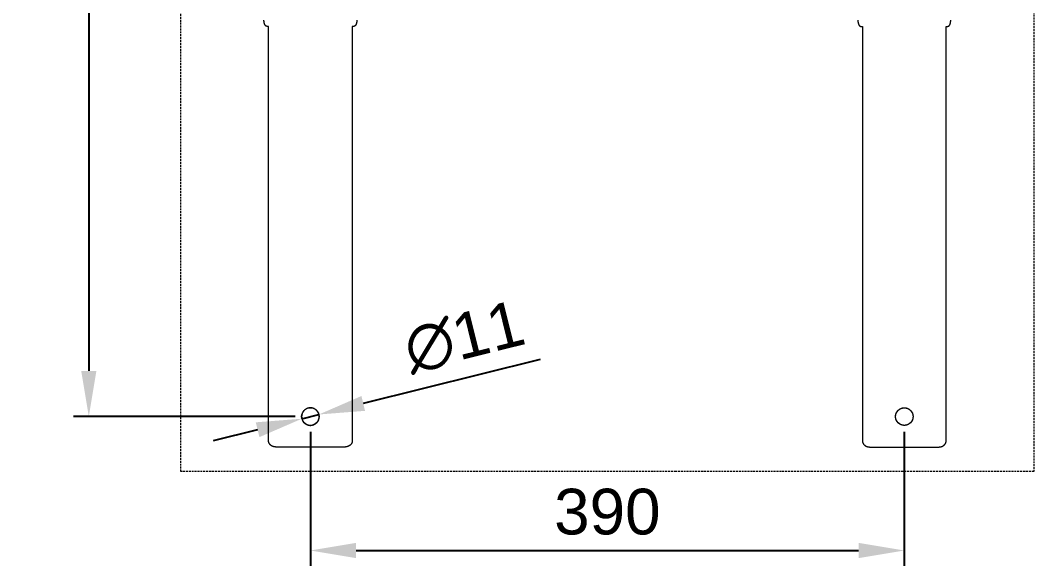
# Model space of a CAD drawing. Header units: millimetres. Extents: x -779 to 3049, y 55 to 2500.
# Drawn here: x 855 to 1520, y 55 to 413 of the extents above; entities that cross this region are included whole.
import ezdxf

# ---------------------------------------------------------------- set-up
doc = ezdxf.new("R2010")
doc.units = ezdxf.units.MM
doc.linetypes.add('HIDDEN', pattern=[1.905, 1.27, -0.635])
for name, color, linetype, lineweight in [('ZANO_R', 7, 'Continuous', 0), ('ZANO_R_przerywana', 7, 'HIDDEN', 0), ('ZANO_W', 1, 'Continuous', 0)]:
    doc.layers.add(name, color=color, linetype=linetype, lineweight=lineweight)
doc.styles.add('Arial', font='arial.ttf')
doc.styles.get("Standard").update_dxf_attribs({"font": 'ARIALUNI.TTF'})
doc.dimstyles.new('pl i ang', dxfattribs={"dimtxt": 50, "dimasz": 50, "dimexe": 1.25, "dimexo": 0.625, "dimgap": 10, "dimtad": 1, "dimtoh": 1, "dimtxsty": 'Standard', "dimcen": 2.5, "dimclrd": 1, "dimclre": 1, "dimclrt": 1, "dimadec": 0, "dimazin": 0, "dimtfac": 1, "dimtmove": 0, "dimatfit": 3, "dimfxl": 1, "dimarcsym": 1})

# ---------------------------------------------------------------- blocks, each defined once
blk = doc.blocks.new('*D392')
at = {"layer": 'ZANO_W', "color": 1, "lineweight": -2}
for p, q in [((1035.36, 772.66), (889.83, 772.66)), ((899.83, 742.66), (899.83, 182.66)), ((1035.36, 152.66), (889.83, 152.66))]:
    blk.add_line(p, q, dxfattribs=at)
at = {"layer": 'ZANO_W', "color": 1}
for points in [[(904.83, 742.66), (894.83, 742.66), (899.83, 772.66)], [(894.83, 182.66), (904.83, 182.66), (899.83, 152.66)]]:
    blk.add_solid(points, dxfattribs=at)
at = {"layer": 'ZANO_W', "color": 1, "insert": (874.52, 462.66), "char_height": 30, "attachment_point": 5, "rotation": 90, "style": 'Arial'}
blk.add_mtext('620', dxfattribs=at)
blk = doc.blocks.new('*D393')
at = {"layer": 'ZANO_W', "color": 1, "lineweight": -2}
for p, q in [((1045.36, 142.66), (1045.36, 54.74)), ((1435.36, 142.66), (1435.36, 54.74)), ((1075.36, 64.74), (1405.36, 64.74))]:
    blk.add_line(p, q, dxfattribs=at)
at = {"layer": 'ZANO_W', "color": 1}
for points in [[(1075.36, 69.74), (1075.36, 59.74), (1045.36, 64.74)], [(1405.36, 59.74), (1405.36, 69.74), (1435.36, 64.74)]]:
    blk.add_solid(points, dxfattribs=at)
at = {"layer": 'ZANO_W', "color": 1, "insert": (1240.36, 90.07), "char_height": 30, "attachment_point": 5, "style": 'Arial'}
blk.add_mtext('390', dxfattribs=at)
blk = doc.blocks.new('*D394')
at = {"layer": 'ZANO_W', "color": 1, "lineweight": -2}
for p, q in [((1196.33, 190.22), (1080.05, 161.29)), ((1039.78, 151.27), (1050.94, 154.04)), ((1010.67, 144.02), (981.56, 136.78))]:
    blk.add_line(p, q, dxfattribs=at)
at = {"layer": 'ZANO_W', "color": 1}
for points in [[(1078.85, 166.14), (1081.26, 156.43), (1050.94, 154.04)], [(1011.88, 139.17), (1009.46, 148.88), (1039.78, 151.27)]]:
    blk.add_solid(points, dxfattribs=at)
at = {"layer": 'ZANO_W', "color": 1, "insert": (1146.43, 204.75), "char_height": 30, "attachment_point": 5, "rotation": 13.9708, "style": 'Arial'}
blk.add_mtext('∅11', dxfattribs=at)

msp = doc.modelspace()

# ---------------------------------------------------------------- linework, layer by layer
at = {"layer": 'ZANO_R'}
for p, q in [((1014.86, 412.67), (1014.86, 412.85)), ((1014.87, 412.49), (1014.86, 412.67)), ((1075.86, 412.67), (1075.85, 412.49)), ((1075.86, 412.85), (1075.86, 412.67)), ((1404.86, 412.85), (1404.86, 412.67)), ((1404.86, 412.67), (1404.87, 412.49)), ((1465.85, 412.49), (1465.86, 412.67)), ((1465.86, 412.67), (1465.86, 412.85)), ((1014.88, 412.31), (1014.87, 412.49)), ((1014.89, 412.12), (1014.88, 412.31)), ((1014.91, 411.94), (1014.89, 412.12)), ((1014.94, 411.75), (1014.91, 411.94)), ((1014.97, 411.56), (1014.94, 411.75)), ((1015, 411.38), (1014.97, 411.56)), ((1015.04, 411.19), (1015, 411.38)), ((1015.08, 411.01), (1015.04, 411.19)), ((1015.13, 410.83), (1015.08, 411.01)), ((1015.19, 410.66), (1015.13, 410.83)), ((1015.24, 410.49), (1015.19, 410.66)), ((1015.28, 410.41), (1015.24, 410.49)), ((1015.31, 410.33), (1015.28, 410.41)), ((1015.34, 410.25), (1015.31, 410.33)), ((1015.37, 410.17), (1015.34, 410.25)), ((1015.41, 410.1), (1015.37, 410.17)), ((1015.45, 410.02), (1015.41, 410.1)), ((1015.48, 409.95), (1015.45, 410.02)), ((1015.52, 409.88), (1015.48, 409.95)), ((1015.56, 409.81), (1015.52, 409.88)), ((1015.6, 409.74), (1015.56, 409.81)), ((1015.64, 409.68), (1015.6, 409.74)), ((1015.68, 409.62), (1015.64, 409.68)), ((1015.72, 409.56), (1015.68, 409.62)), ((1015.77, 409.5), (1015.72, 409.56)), ((1015.81, 409.45), (1015.77, 409.5)), ((1015.85, 409.39), (1015.81, 409.45)), ((1015.9, 409.34), (1015.85, 409.39)), ((1015.94, 409.3), (1015.9, 409.34)), ((1015.99, 409.25), (1015.94, 409.3)), ((1016.03, 409.21), (1015.99, 409.25)), ((1016.08, 409.17), (1016.03, 409.21)), ((1016.12, 409.13), (1016.08, 409.17)), ((1016.15, 409.11), (1016.12, 409.13)), ((1016.17, 409.1), (1016.15, 409.11)), ((1016.19, 409.08), (1016.17, 409.1)), ((1016.22, 409.06), (1016.19, 409.08)), ((1016.24, 409.05), (1016.22, 409.06)), ((1016.26, 409.03), (1016.24, 409.05)), ((1016.29, 409.02), (1016.26, 409.03)), ((1016.31, 409), (1016.29, 409.02)), ((1016.33, 408.99), (1016.31, 409)), ((1016.36, 408.98), (1016.33, 408.99)), ((1016.38, 408.97), (1016.36, 408.98)), ((1016.4, 408.96), (1016.38, 408.97)), ((1016.43, 408.94), (1016.4, 408.96)), ((1016.45, 408.93), (1016.43, 408.94)), ((1016.47, 408.93), (1016.45, 408.93)), ((1016.5, 408.92), (1016.47, 408.93)), ((1016.52, 408.91), (1016.5, 408.92)), ((1016.54, 408.9), (1016.52, 408.91)), ((1016.57, 408.89), (1016.54, 408.9)), ((1016.59, 408.89), (1016.57, 408.89)), ((1016.61, 408.88), (1016.59, 408.89)), ((1016.64, 408.88), (1016.61, 408.88)), ((1016.66, 408.87), (1016.64, 408.88)), ((1016.68, 408.87), (1016.66, 408.87)), ((1016.7, 408.86), (1016.68, 408.87)), ((1016.73, 408.86), (1016.7, 408.86)), ((1016.75, 408.86), (1016.73, 408.86)), ((1016.77, 408.85), (1016.75, 408.86)), ((1016.79, 408.85), (1016.77, 408.85)), ((1016.82, 408.85), (1016.79, 408.85)), ((1016.84, 408.85), (1016.82, 408.85)), ((1016.86, 408.85), (1016.84, 408.85)), ((1017.86, 408.85), (1016.86, 408.85)), ((1017.86, 167.66), (1017.86, 408.85)), ((1073.86, 408.85), (1072.86, 408.85)), ((1072.86, 408.85), (1072.86, 167.66)), ((1073.88, 408.85), (1073.86, 408.85)), ((1073.9, 408.85), (1073.88, 408.85)), ((1073.93, 408.85), (1073.9, 408.85)), ((1073.95, 408.85), (1073.93, 408.85)), ((1073.97, 408.86), (1073.95, 408.85)), ((1073.99, 408.86), (1073.97, 408.86)), ((1074.02, 408.86), (1073.99, 408.86)), ((1074.04, 408.87), (1074.02, 408.86)), ((1074.06, 408.87), (1074.04, 408.87)), ((1074.09, 408.88), (1074.06, 408.87)), ((1074.11, 408.88), (1074.09, 408.88)), ((1074.13, 408.89), (1074.11, 408.88)), ((1074.15, 408.89), (1074.13, 408.89)), ((1074.18, 408.9), (1074.15, 408.89)), ((1074.2, 408.91), (1074.18, 408.9)), ((1074.22, 408.92), (1074.2, 408.91)), ((1074.25, 408.93), (1074.22, 408.92)), ((1074.27, 408.93), (1074.25, 408.93)), ((1074.29, 408.94), (1074.27, 408.93)), ((1074.32, 408.96), (1074.29, 408.94)), ((1074.34, 408.97), (1074.32, 408.96)), ((1074.36, 408.98), (1074.34, 408.97)), ((1074.39, 408.99), (1074.36, 408.98)), ((1074.41, 409), (1074.39, 408.99)), ((1074.43, 409.02), (1074.41, 409)), ((1074.46, 409.03), (1074.43, 409.02)), ((1074.48, 409.05), (1074.46, 409.03)), ((1074.5, 409.06), (1074.48, 409.05)), ((1074.53, 409.08), (1074.5, 409.06)), ((1074.55, 409.1), (1074.53, 409.08)), ((1074.57, 409.11), (1074.55, 409.1)), ((1074.6, 409.13), (1074.57, 409.11)), ((1074.64, 409.17), (1074.6, 409.13)), ((1074.69, 409.21), (1074.64, 409.17)), ((1074.73, 409.25), (1074.69, 409.21)), ((1074.78, 409.3), (1074.73, 409.25)), ((1074.82, 409.34), (1074.78, 409.3)), ((1074.87, 409.39), (1074.82, 409.34)), ((1074.91, 409.45), (1074.87, 409.39)), ((1074.95, 409.5), (1074.91, 409.45)), ((1075, 409.56), (1074.95, 409.5)), ((1075.04, 409.62), (1075, 409.56)), ((1075.08, 409.68), (1075.04, 409.62)), ((1075.12, 409.74), (1075.08, 409.68)), ((1075.16, 409.81), (1075.12, 409.74)), ((1075.2, 409.88), (1075.16, 409.81)), ((1075.24, 409.95), (1075.2, 409.88)), ((1075.27, 410.02), (1075.24, 409.95)), ((1075.31, 410.1), (1075.27, 410.02)), ((1075.35, 410.17), (1075.31, 410.1)), ((1075.38, 410.25), (1075.35, 410.17)), ((1075.41, 410.33), (1075.38, 410.25)), ((1075.45, 410.41), (1075.41, 410.33)), ((1075.48, 410.49), (1075.45, 410.41)), ((1075.53, 410.66), (1075.48, 410.49)), ((1075.59, 410.83), (1075.53, 410.66)), ((1075.64, 411.01), (1075.59, 410.83)), ((1075.68, 411.19), (1075.64, 411.01)), ((1075.72, 411.38), (1075.68, 411.19)), ((1075.75, 411.56), (1075.72, 411.38)), ((1075.78, 411.75), (1075.75, 411.56)), ((1075.81, 411.94), (1075.78, 411.75)), ((1075.83, 412.12), (1075.81, 411.94)), ((1075.84, 412.31), (1075.83, 412.12)), ((1075.85, 412.49), (1075.84, 412.31)), ((1404.87, 412.49), (1404.88, 412.31)), ((1404.88, 412.31), (1404.89, 412.12)), ((1404.89, 412.12), (1404.91, 411.94)), ((1404.91, 411.94), (1404.94, 411.75)), ((1404.94, 411.75), (1404.97, 411.56)), ((1404.97, 411.56), (1405, 411.38)), ((1405, 411.38), (1405.04, 411.19)), ((1405.04, 411.19), (1405.08, 411.01)), ((1405.08, 411.01), (1405.13, 410.83)), ((1405.13, 410.83), (1405.19, 410.66)), ((1405.19, 410.66), (1405.24, 410.49)), ((1405.24, 410.49), (1405.28, 410.41)), ((1405.28, 410.41), (1405.31, 410.33)), ((1405.31, 410.33), (1405.34, 410.25)), ((1405.34, 410.25), (1405.37, 410.17)), ((1405.37, 410.17), (1405.41, 410.1)), ((1405.41, 410.1), (1405.45, 410.02)), ((1405.45, 410.02), (1405.48, 409.95)), ((1405.48, 409.95), (1405.52, 409.88)), ((1405.52, 409.88), (1405.56, 409.81)), ((1405.56, 409.81), (1405.6, 409.74)), ((1405.6, 409.74), (1405.64, 409.68)), ((1405.64, 409.68), (1405.68, 409.62)), ((1405.68, 409.62), (1405.72, 409.56)), ((1405.72, 409.56), (1405.77, 409.5)), ((1405.77, 409.5), (1405.81, 409.45)), ((1405.81, 409.45), (1405.85, 409.39)), ((1405.85, 409.39), (1405.9, 409.34)), ((1405.9, 409.34), (1405.94, 409.3)), ((1405.94, 409.3), (1405.99, 409.25)), ((1405.99, 409.25), (1406.03, 409.21)), ((1406.03, 409.21), (1406.08, 409.17)), ((1406.08, 409.17), (1406.12, 409.13)), ((1406.12, 409.13), (1406.15, 409.11)), ((1406.15, 409.11), (1406.17, 409.1)), ((1406.17, 409.1), (1406.19, 409.08)), ((1406.19, 409.08), (1406.22, 409.06)), ((1406.22, 409.06), (1406.24, 409.05)), ((1406.24, 409.05), (1406.26, 409.03)), ((1406.26, 409.03), (1406.29, 409.02)), ((1406.29, 409.02), (1406.31, 409)), ((1406.31, 409), (1406.33, 408.99)), ((1406.33, 408.99), (1406.36, 408.98)), ((1406.36, 408.98), (1406.38, 408.97)), ((1406.38, 408.97), (1406.4, 408.96)), ((1406.4, 408.96), (1406.43, 408.94)), ((1406.43, 408.94), (1406.45, 408.93)), ((1406.45, 408.93), (1406.47, 408.93)), ((1406.47, 408.93), (1406.5, 408.92)), ((1406.5, 408.92), (1406.52, 408.91)), ((1406.52, 408.91), (1406.54, 408.9)), ((1406.54, 408.9), (1406.57, 408.89)), ((1406.57, 408.89), (1406.59, 408.89)), ((1406.59, 408.89), (1406.61, 408.88)), ((1406.61, 408.88), (1406.64, 408.88)), ((1406.64, 408.88), (1406.66, 408.87)), ((1406.66, 408.87), (1406.68, 408.87)), ((1406.68, 408.87), (1406.7, 408.86)), ((1406.7, 408.86), (1406.73, 408.86)), ((1406.73, 408.86), (1406.75, 408.86)), ((1406.75, 408.86), (1406.77, 408.85)), ((1406.77, 408.85), (1406.79, 408.85)), ((1406.79, 408.85), (1406.82, 408.85)), ((1406.82, 408.85), (1406.84, 408.85)), ((1406.84, 408.85), (1406.86, 408.85)), ((1406.86, 408.85), (1407.86, 408.85)), ((1407.86, 408.85), (1407.86, 167.66)), ((1462.86, 167.66), (1462.86, 408.85)), ((1462.86, 408.85), (1463.86, 408.85)), ((1463.86, 408.85), (1463.88, 408.85)), ((1463.88, 408.85), (1463.9, 408.85)), ((1463.9, 408.85), (1463.93, 408.85)), ((1463.93, 408.85), (1463.95, 408.85)), ((1463.95, 408.85), (1463.97, 408.86)), ((1463.97, 408.86), (1463.99, 408.86)), ((1463.99, 408.86), (1464.02, 408.86)), ((1464.02, 408.86), (1464.04, 408.87)), ((1464.04, 408.87), (1464.06, 408.87)), ((1464.06, 408.87), (1464.09, 408.88)), ((1464.09, 408.88), (1464.11, 408.88)), ((1464.11, 408.88), (1464.13, 408.89)), ((1464.13, 408.89), (1464.15, 408.89)), ((1464.15, 408.89), (1464.18, 408.9)), ((1464.18, 408.9), (1464.2, 408.91)), ((1464.2, 408.91), (1464.22, 408.92)), ((1464.22, 408.92), (1464.25, 408.93)), ((1464.25, 408.93), (1464.27, 408.93)), ((1464.27, 408.93), (1464.29, 408.94)), ((1464.29, 408.94), (1464.32, 408.96)), ((1464.32, 408.96), (1464.34, 408.97)), ((1464.34, 408.97), (1464.36, 408.98)), ((1464.36, 408.98), (1464.39, 408.99)), ((1464.39, 408.99), (1464.41, 409)), ((1464.41, 409), (1464.43, 409.02)), ((1464.43, 409.02), (1464.46, 409.03)), ((1464.46, 409.03), (1464.48, 409.05)), ((1464.48, 409.05), (1464.5, 409.06)), ((1464.5, 409.06), (1464.53, 409.08)), ((1464.53, 409.08), (1464.55, 409.1)), ((1464.55, 409.1), (1464.57, 409.11)), ((1464.57, 409.11), (1464.6, 409.13)), ((1464.6, 409.13), (1464.64, 409.17)), ((1464.64, 409.17), (1464.69, 409.21)), ((1464.69, 409.21), (1464.73, 409.25)), ((1464.73, 409.25), (1464.78, 409.3)), ((1464.78, 409.3), (1464.82, 409.34)), ((1464.82, 409.34), (1464.87, 409.39)), ((1464.87, 409.39), (1464.91, 409.45)), ((1464.91, 409.45), (1464.95, 409.5)), ((1464.95, 409.5), (1465, 409.56)), ((1465, 409.56), (1465.04, 409.62)), ((1465.04, 409.62), (1465.08, 409.68)), ((1465.08, 409.68), (1465.12, 409.74)), ((1465.12, 409.74), (1465.16, 409.81)), ((1465.16, 409.81), (1465.2, 409.88)), ((1465.2, 409.88), (1465.24, 409.95)), ((1465.24, 409.95), (1465.27, 410.02)), ((1465.27, 410.02), (1465.31, 410.1)), ((1465.31, 410.1), (1465.35, 410.17)), ((1465.35, 410.17), (1465.38, 410.25)), ((1465.38, 410.25), (1465.41, 410.33)), ((1465.41, 410.33), (1465.45, 410.41)), ((1465.45, 410.41), (1465.48, 410.49)), ((1465.48, 410.49), (1465.53, 410.66)), ((1465.53, 410.66), (1465.59, 410.83)), ((1465.59, 410.83), (1465.64, 411.01)), ((1465.64, 411.01), (1465.68, 411.19)), ((1465.68, 411.19), (1465.72, 411.38)), ((1465.72, 411.38), (1465.75, 411.56)), ((1465.75, 411.56), (1465.78, 411.75)), ((1465.78, 411.75), (1465.81, 411.94)), ((1465.81, 411.94), (1465.83, 412.12)), ((1465.83, 412.12), (1465.84, 412.31)), ((1465.84, 412.31), (1465.85, 412.49)), ((1017.86, 136.66), (1017.86, 167.66)), ((1072.86, 167.66), (1072.86, 136.66)), ((1407.86, 167.66), (1407.86, 136.66)), ((1462.86, 136.66), (1462.86, 167.66)), ((1039.63, 153.15), (1039.62, 152.95)), ((1039.65, 153.34), (1039.63, 153.15)), ((1039.68, 153.54), (1039.65, 153.34)), ((1039.71, 153.73), (1039.68, 153.54)), ((1039.75, 153.92), (1039.71, 153.73)), ((1039.8, 154.11), (1039.75, 153.92)), ((1039.85, 154.3), (1039.8, 154.11)), ((1039.91, 154.49), (1039.85, 154.3)), ((1039.98, 154.67), (1039.91, 154.49)), ((1040.05, 154.86), (1039.98, 154.67)), ((1040.13, 155.04), (1040.05, 154.86)), ((1040.21, 155.21), (1040.13, 155.04)), ((1040.3, 155.39), (1040.21, 155.21)), ((1040.4, 155.56), (1040.3, 155.39)), ((1040.5, 155.73), (1040.4, 155.56)), ((1040.61, 155.89), (1040.5, 155.73)), ((1040.72, 156.05), (1040.61, 155.89)), ((1040.84, 156.21), (1040.72, 156.05)), ((1040.96, 156.36), (1040.84, 156.21)), ((1041.09, 156.51), (1040.96, 156.36)), ((1041.23, 156.65), (1041.09, 156.51)), ((1041.36, 156.79), (1041.23, 156.65)), ((1041.51, 156.92), (1041.36, 156.79)), ((1041.66, 157.05), (1041.51, 156.92)), ((1041.81, 157.18), (1041.66, 157.05)), ((1041.96, 157.3), (1041.81, 157.18)), ((1042.12, 157.41), (1041.96, 157.3)), ((1042.29, 157.52), (1042.12, 157.41)), ((1042.46, 157.62), (1042.29, 157.52)), ((1042.63, 157.72), (1042.46, 157.62)), ((1042.8, 157.81), (1042.63, 157.72)), ((1042.98, 157.89), (1042.8, 157.81)), ((1043.16, 157.97), (1042.98, 157.89)), ((1043.34, 158.04), (1043.16, 157.97)), ((1043.53, 158.11), (1043.34, 158.04)), ((1043.71, 158.17), (1043.53, 158.11)), ((1043.9, 158.22), (1043.71, 158.17)), ((1044.09, 158.26), (1043.9, 158.22)), ((1044.29, 158.3), (1044.09, 158.26)), ((1044.48, 158.34), (1044.29, 158.3)), ((1044.67, 158.37), (1044.48, 158.34)), ((1044.87, 158.39), (1044.67, 158.37)), ((1045.07, 158.4), (1044.87, 158.39)), ((1045.26, 158.41), (1045.07, 158.4)), ((1045.46, 158.41), (1045.26, 158.41)), ((1045.65, 158.4), (1045.46, 158.41)), ((1045.85, 158.39), (1045.65, 158.4)), ((1046.05, 158.37), (1045.85, 158.39)), ((1046.24, 158.34), (1046.05, 158.37)), ((1046.43, 158.31), (1046.24, 158.34)), ((1046.63, 158.27), (1046.43, 158.31)), ((1046.82, 158.22), (1046.63, 158.27)), ((1047.01, 158.17), (1046.82, 158.22)), ((1047.19, 158.11), (1047.01, 158.17)), ((1047.38, 158.04), (1047.19, 158.11)), ((1047.56, 157.97), (1047.38, 158.04)), ((1047.74, 157.89), (1047.56, 157.97)), ((1047.92, 157.81), (1047.74, 157.89)), ((1048.09, 157.72), (1047.92, 157.81)), ((1048.26, 157.62), (1048.09, 157.72)), ((1048.43, 157.52), (1048.26, 157.62)), ((1048.6, 157.41), (1048.43, 157.52)), ((1048.76, 157.3), (1048.6, 157.41)), ((1048.91, 157.18), (1048.76, 157.3)), ((1049.06, 157.05), (1048.91, 157.18)), ((1049.21, 156.93), (1049.06, 157.05)), ((1049.36, 156.79), (1049.21, 156.93)), ((1049.49, 156.65), (1049.36, 156.79)), ((1049.63, 156.51), (1049.49, 156.65)), ((1049.76, 156.36), (1049.63, 156.51)), ((1049.88, 156.21), (1049.76, 156.36)), ((1050, 156.05), (1049.88, 156.21)), ((1050.11, 155.89), (1050, 156.05)), ((1050.22, 155.73), (1050.11, 155.89)), ((1050.32, 155.56), (1050.22, 155.73)), ((1050.42, 155.39), (1050.32, 155.56)), ((1050.51, 155.21), (1050.42, 155.39)), ((1050.59, 155.04), (1050.51, 155.21)), ((1050.67, 154.86), (1050.59, 155.04)), ((1050.74, 154.67), (1050.67, 154.86)), ((1050.81, 154.49), (1050.74, 154.67)), ((1050.87, 154.3), (1050.81, 154.49)), ((1050.92, 154.11), (1050.87, 154.3)), ((1050.97, 153.92), (1050.92, 154.11)), ((1051.01, 153.73), (1050.97, 153.92)), ((1051.04, 153.54), (1051.01, 153.73)), ((1051.07, 153.34), (1051.04, 153.54)), ((1051.09, 153.15), (1051.07, 153.34)), ((1051.1, 152.95), (1051.09, 153.15)), ((1429.62, 152.95), (1429.63, 153.15)), ((1429.63, 153.15), (1429.65, 153.34)), ((1429.65, 153.34), (1429.68, 153.54)), ((1429.68, 153.54), (1429.71, 153.73)), ((1429.71, 153.73), (1429.75, 153.92)), ((1429.75, 153.92), (1429.8, 154.11)), ((1429.8, 154.11), (1429.85, 154.3)), ((1429.85, 154.3), (1429.91, 154.49)), ((1429.91, 154.49), (1429.98, 154.67)), ((1429.98, 154.67), (1430.05, 154.86)), ((1430.05, 154.86), (1430.13, 155.04)), ((1430.13, 155.04), (1430.21, 155.21)), ((1430.21, 155.21), (1430.3, 155.39)), ((1430.3, 155.39), (1430.4, 155.56)), ((1430.4, 155.56), (1430.5, 155.73)), ((1430.5, 155.73), (1430.61, 155.89)), ((1430.61, 155.89), (1430.72, 156.05)), ((1430.72, 156.05), (1430.84, 156.21)), ((1430.84, 156.21), (1430.96, 156.36)), ((1430.96, 156.36), (1431.09, 156.51)), ((1431.09, 156.51), (1431.23, 156.65)), ((1431.23, 156.65), (1431.36, 156.79)), ((1431.36, 156.79), (1431.51, 156.93)), ((1431.51, 156.93), (1431.66, 157.05)), ((1431.66, 157.05), (1431.81, 157.18)), ((1431.81, 157.18), (1431.97, 157.3)), ((1431.97, 157.3), (1432.13, 157.41)), ((1432.13, 157.41), (1432.29, 157.52)), ((1432.29, 157.52), (1432.46, 157.62)), ((1432.46, 157.62), (1432.63, 157.72)), ((1432.63, 157.72), (1432.8, 157.81)), ((1432.8, 157.81), (1432.98, 157.89)), ((1432.98, 157.89), (1433.16, 157.97)), ((1433.16, 157.97), (1433.34, 158.04)), ((1433.34, 158.04), (1433.53, 158.11)), ((1433.53, 158.11), (1433.72, 158.17)), ((1433.72, 158.17), (1433.9, 158.22)), ((1433.9, 158.22), (1434.1, 158.27)), ((1434.1, 158.27), (1434.29, 158.31)), ((1434.29, 158.31), (1434.48, 158.34)), ((1434.48, 158.34), (1434.68, 158.37)), ((1434.68, 158.37), (1434.87, 158.39)), ((1434.87, 158.39), (1435.07, 158.4)), ((1435.07, 158.4), (1435.26, 158.41)), ((1435.26, 158.41), (1435.46, 158.41)), ((1435.46, 158.41), (1435.66, 158.4)), ((1435.66, 158.4), (1435.85, 158.39)), ((1435.85, 158.39), (1436.05, 158.37)), ((1436.05, 158.37), (1436.24, 158.34)), ((1436.24, 158.34), (1436.43, 158.3)), ((1436.43, 158.3), (1436.63, 158.26)), ((1436.63, 158.26), (1436.82, 158.22)), ((1436.82, 158.22), (1437.01, 158.17)), ((1437.01, 158.17), (1437.19, 158.11)), ((1437.19, 158.11), (1437.38, 158.04)), ((1437.38, 158.04), (1437.56, 157.97)), ((1437.56, 157.97), (1437.74, 157.89)), ((1437.74, 157.89), (1437.92, 157.81)), ((1437.92, 157.81), (1438.09, 157.72)), ((1438.09, 157.72), (1438.26, 157.62)), ((1438.26, 157.62), (1438.43, 157.52)), ((1438.43, 157.52), (1438.6, 157.41)), ((1438.6, 157.41), (1438.76, 157.3)), ((1438.76, 157.3), (1438.91, 157.18)), ((1438.91, 157.18), (1439.07, 157.05)), ((1439.07, 157.05), (1439.21, 156.92)), ((1439.21, 156.92), (1439.36, 156.79)), ((1439.36, 156.79), (1439.5, 156.65)), ((1439.5, 156.65), (1439.63, 156.51)), ((1439.63, 156.51), (1439.76, 156.36)), ((1439.76, 156.36), (1439.88, 156.21)), ((1439.88, 156.21), (1440, 156.05)), ((1440, 156.05), (1440.11, 155.89)), ((1440.11, 155.89), (1440.22, 155.73)), ((1440.22, 155.73), (1440.32, 155.56)), ((1440.32, 155.56), (1440.42, 155.39)), ((1440.42, 155.39), (1440.51, 155.21)), ((1440.51, 155.21), (1440.59, 155.04)), ((1440.59, 155.04), (1440.67, 154.86)), ((1440.67, 154.86), (1440.74, 154.67)), ((1440.74, 154.67), (1440.81, 154.49)), ((1440.81, 154.49), (1440.87, 154.3)), ((1440.87, 154.3), (1440.92, 154.11)), ((1440.92, 154.11), (1440.97, 153.92)), ((1440.97, 153.92), (1441.01, 153.73)), ((1441.01, 153.73), (1441.04, 153.54)), ((1441.04, 153.54), (1441.07, 153.34)), ((1441.07, 153.34), (1441.09, 153.15)), ((1441.09, 153.15), (1441.1, 152.95)), ((1039.62, 152.95), (1039.61, 152.75)), ((1039.61, 152.75), (1039.61, 152.56)), ((1039.61, 152.56), (1039.62, 152.36)), ((1039.62, 152.36), (1039.63, 152.17)), ((1039.63, 152.17), (1039.65, 151.97)), ((1039.65, 151.97), (1039.68, 151.78)), ((1039.68, 151.78), (1039.71, 151.58)), ((1039.71, 151.58), (1039.75, 151.39)), ((1039.75, 151.39), (1039.8, 151.2)), ((1039.8, 151.2), (1039.85, 151.01)), ((1039.85, 151.01), (1039.91, 150.82)), ((1039.91, 150.82), (1039.98, 150.64)), ((1039.98, 150.64), (1040.05, 150.46)), ((1040.05, 150.46), (1040.13, 150.28)), ((1040.13, 150.28), (1040.21, 150.1)), ((1040.21, 150.1), (1040.3, 149.92)), ((1040.3, 149.92), (1040.4, 149.75)), ((1040.4, 149.75), (1040.5, 149.58)), ((1040.5, 149.58), (1040.61, 149.42)), ((1040.61, 149.42), (1040.72, 149.26)), ((1040.72, 149.26), (1040.84, 149.1)), ((1040.84, 149.1), (1040.96, 148.95)), ((1040.96, 148.95), (1041.09, 148.8)), ((1041.09, 148.8), (1041.23, 148.66)), ((1041.23, 148.66), (1041.36, 148.52)), ((1041.36, 148.52), (1041.51, 148.39)), ((1041.51, 148.39), (1041.66, 148.26)), ((1041.66, 148.26), (1041.81, 148.13)), ((1041.81, 148.13), (1041.97, 148.02)), ((1041.97, 148.02), (1042.13, 147.9)), ((1042.13, 147.9), (1042.29, 147.79)), ((1042.29, 147.79), (1042.46, 147.69)), ((1042.46, 147.69), (1042.63, 147.6)), ((1042.63, 147.6), (1042.8, 147.51)), ((1042.8, 147.51), (1042.98, 147.42)), ((1042.98, 147.42), (1043.16, 147.34)), ((1043.16, 147.34), (1043.34, 147.27)), ((1043.34, 147.27), (1043.53, 147.21)), ((1043.53, 147.21), (1043.72, 147.15)), ((1043.72, 147.15), (1043.9, 147.09)), ((1043.9, 147.09), (1044.1, 147.05)), ((1044.1, 147.05), (1044.29, 147.01)), ((1044.29, 147.01), (1044.48, 146.97)), ((1044.48, 146.97), (1044.68, 146.95)), ((1044.68, 146.95), (1044.87, 146.93)), ((1044.87, 146.93), (1045.07, 146.91)), ((1045.07, 146.91), (1045.26, 146.91)), ((1045.26, 146.91), (1045.46, 146.91)), ((1045.46, 146.91), (1045.66, 146.91)), ((1045.66, 146.91), (1045.85, 146.93)), ((1045.85, 146.93), (1046.05, 146.95)), ((1046.05, 146.95), (1046.24, 146.97)), ((1046.24, 146.97), (1046.43, 147.01)), ((1046.43, 147.01), (1046.63, 147.05)), ((1046.63, 147.05), (1046.82, 147.09)), ((1046.82, 147.09), (1047.01, 147.15)), ((1047.01, 147.15), (1047.19, 147.21)), ((1047.19, 147.21), (1047.38, 147.27)), ((1047.38, 147.27), (1047.56, 147.34)), ((1047.56, 147.34), (1047.74, 147.42)), ((1047.74, 147.42), (1047.92, 147.51)), ((1047.92, 147.51), (1048.09, 147.6)), ((1048.09, 147.6), (1048.26, 147.69)), ((1048.26, 147.69), (1048.43, 147.8)), ((1048.43, 147.8), (1048.6, 147.9)), ((1048.6, 147.9), (1048.76, 148.02)), ((1048.76, 148.02), (1048.91, 148.13)), ((1048.91, 148.13), (1049.07, 148.26)), ((1049.07, 148.26), (1049.21, 148.39)), ((1049.21, 148.39), (1049.36, 148.52)), ((1049.36, 148.52), (1049.5, 148.66)), ((1049.5, 148.66), (1049.63, 148.8)), ((1049.63, 148.8), (1049.76, 148.95)), ((1049.76, 148.95), (1049.88, 149.1)), ((1049.88, 149.1), (1050, 149.26)), ((1050, 149.26), (1050.11, 149.42)), ((1050.11, 149.42), (1050.22, 149.59)), ((1050.22, 149.59), (1050.32, 149.75)), ((1050.32, 149.75), (1050.42, 149.92)), ((1050.42, 149.92), (1050.51, 150.1)), ((1050.51, 150.1), (1050.59, 150.28)), ((1050.59, 150.28), (1050.67, 150.46)), ((1050.67, 150.46), (1050.74, 150.64)), ((1050.74, 150.64), (1050.81, 150.82)), ((1050.81, 150.82), (1050.87, 151.01)), ((1050.87, 151.01), (1050.92, 151.2)), ((1050.92, 151.2), (1050.97, 151.39)), ((1050.97, 151.39), (1051.01, 151.58)), ((1051.01, 151.58), (1051.04, 151.78)), ((1051.04, 151.78), (1051.07, 151.97)), ((1051.07, 151.97), (1051.09, 152.17)), ((1051.09, 152.17), (1051.1, 152.36)), ((1051.11, 152.75), (1051.1, 152.95)), ((1051.1, 152.36), (1051.11, 152.56)), ((1051.11, 152.56), (1051.11, 152.75)), ((1429.61, 152.75), (1429.62, 152.95)), ((1429.61, 152.56), (1429.61, 152.75)), ((1429.62, 152.36), (1429.61, 152.56)), ((1429.63, 152.17), (1429.62, 152.36)), ((1429.65, 151.97), (1429.63, 152.17)), ((1429.68, 151.78), (1429.65, 151.97)), ((1429.71, 151.58), (1429.68, 151.78)), ((1429.75, 151.39), (1429.71, 151.58)), ((1429.8, 151.2), (1429.75, 151.39)), ((1429.85, 151.01), (1429.8, 151.2)), ((1429.91, 150.82), (1429.85, 151.01)), ((1429.98, 150.64), (1429.91, 150.82)), ((1430.05, 150.46), (1429.98, 150.64)), ((1430.13, 150.28), (1430.05, 150.46)), ((1430.21, 150.1), (1430.13, 150.28)), ((1430.3, 149.92), (1430.21, 150.1)), ((1430.4, 149.75), (1430.3, 149.92)), ((1430.5, 149.59), (1430.4, 149.75)), ((1430.61, 149.42), (1430.5, 149.59)), ((1430.72, 149.26), (1430.61, 149.42)), ((1430.84, 149.1), (1430.72, 149.26)), ((1430.96, 148.95), (1430.84, 149.1)), ((1431.09, 148.8), (1430.96, 148.95)), ((1431.23, 148.66), (1431.09, 148.8)), ((1431.36, 148.52), (1431.23, 148.66)), ((1431.51, 148.39), (1431.36, 148.52)), ((1431.66, 148.26), (1431.51, 148.39)), ((1431.81, 148.13), (1431.66, 148.26)), ((1431.96, 148.02), (1431.81, 148.13)), ((1432.12, 147.9), (1431.96, 148.02)), ((1432.29, 147.8), (1432.12, 147.9)), ((1432.46, 147.69), (1432.29, 147.8)), ((1432.63, 147.6), (1432.46, 147.69)), ((1432.8, 147.51), (1432.63, 147.6)), ((1432.98, 147.42), (1432.8, 147.51)), ((1433.16, 147.34), (1432.98, 147.42)), ((1433.34, 147.27), (1433.16, 147.34)), ((1433.53, 147.21), (1433.34, 147.27)), ((1433.71, 147.15), (1433.53, 147.21)), ((1433.9, 147.09), (1433.71, 147.15)), ((1434.09, 147.05), (1433.9, 147.09)), ((1434.29, 147.01), (1434.09, 147.05)), ((1434.48, 146.97), (1434.29, 147.01)), ((1434.67, 146.95), (1434.48, 146.97)), ((1434.87, 146.93), (1434.67, 146.95)), ((1435.07, 146.91), (1434.87, 146.93)), ((1435.26, 146.91), (1435.07, 146.91)), ((1435.46, 146.91), (1435.26, 146.91)), ((1435.65, 146.91), (1435.46, 146.91)), ((1435.85, 146.93), (1435.65, 146.91)), ((1436.05, 146.95), (1435.85, 146.93)), ((1436.24, 146.97), (1436.05, 146.95)), ((1436.43, 147.01), (1436.24, 146.97)), ((1436.63, 147.05), (1436.43, 147.01)), ((1436.82, 147.09), (1436.63, 147.05)), ((1437.01, 147.15), (1436.82, 147.09)), ((1437.19, 147.21), (1437.01, 147.15)), ((1437.38, 147.27), (1437.19, 147.21)), ((1437.56, 147.34), (1437.38, 147.27)), ((1437.74, 147.42), (1437.56, 147.34)), ((1437.92, 147.51), (1437.74, 147.42)), ((1438.09, 147.6), (1437.92, 147.51)), ((1438.26, 147.69), (1438.09, 147.6)), ((1438.43, 147.79), (1438.26, 147.69)), ((1438.6, 147.9), (1438.43, 147.79)), ((1438.76, 148.02), (1438.6, 147.9)), ((1438.91, 148.13), (1438.76, 148.02)), ((1439.06, 148.26), (1438.91, 148.13)), ((1439.21, 148.39), (1439.06, 148.26)), ((1439.36, 148.52), (1439.21, 148.39)), ((1439.49, 148.66), (1439.36, 148.52)), ((1439.63, 148.8), (1439.49, 148.66)), ((1439.76, 148.95), (1439.63, 148.8)), ((1439.88, 149.1), (1439.76, 148.95)), ((1440, 149.26), (1439.88, 149.1)), ((1440.11, 149.42), (1440, 149.26)), ((1440.22, 149.58), (1440.11, 149.42)), ((1440.32, 149.75), (1440.22, 149.58)), ((1440.42, 149.92), (1440.32, 149.75)), ((1440.51, 150.1), (1440.42, 149.92)), ((1440.59, 150.28), (1440.51, 150.1)), ((1440.67, 150.46), (1440.59, 150.28)), ((1440.74, 150.64), (1440.67, 150.46)), ((1440.81, 150.82), (1440.74, 150.64)), ((1440.87, 151.01), (1440.81, 150.82)), ((1440.92, 151.2), (1440.87, 151.01)), ((1440.97, 151.39), (1440.92, 151.2)), ((1441.01, 151.58), (1440.97, 151.39)), ((1441.04, 151.78), (1441.01, 151.58)), ((1441.07, 151.97), (1441.04, 151.78)), ((1441.09, 152.17), (1441.07, 151.97)), ((1441.1, 152.36), (1441.09, 152.17)), ((1441.1, 152.95), (1441.11, 152.75)), ((1441.11, 152.56), (1441.1, 152.36)), ((1441.11, 152.75), (1441.11, 152.56)), ((1017.86, 136.56), (1017.86, 136.66)), ((1017.87, 136.46), (1017.86, 136.56)), ((1017.87, 136.36), (1017.87, 136.46)), ((1017.89, 136.26), (1017.87, 136.36)), ((1017.9, 136.16), (1017.89, 136.26)), ((1017.92, 136.07), (1017.9, 136.16)), ((1017.94, 135.97), (1017.92, 136.07)), ((1017.96, 135.87), (1017.94, 135.97)), ((1017.99, 135.77), (1017.96, 135.87)), ((1018.02, 135.68), (1017.99, 135.77)), ((1018.05, 135.58), (1018.02, 135.68)), ((1018.09, 135.48), (1018.05, 135.58)), ((1018.13, 135.39), (1018.09, 135.48)), ((1018.17, 135.29), (1018.13, 135.39)), ((1018.21, 135.2), (1018.17, 135.29)), ((1018.26, 135.11), (1018.21, 135.2)), ((1018.31, 135.02), (1018.26, 135.11)), ((1018.36, 134.93), (1018.31, 135.02)), ((1018.42, 134.84), (1018.36, 134.93)), ((1018.48, 134.75), (1018.42, 134.84)), ((1018.54, 134.66), (1018.48, 134.75)), ((1018.61, 134.58), (1018.54, 134.66)), ((1018.67, 134.49), (1018.61, 134.58)), ((1018.74, 134.41), (1018.67, 134.49)), ((1018.81, 134.33), (1018.74, 134.41)), ((1018.89, 134.25), (1018.81, 134.33)), ((1018.96, 134.18), (1018.89, 134.25)), ((1019.04, 134.1), (1018.96, 134.18)), ((1019.12, 134.03), (1019.04, 134.1)), ((1019.2, 133.96), (1019.12, 134.03)), ((1019.28, 133.89), (1019.2, 133.96)), ((1019.37, 133.82), (1019.28, 133.89)), ((1019.46, 133.75), (1019.37, 133.82)), ((1019.56, 133.68), (1019.46, 133.75)), ((1019.65, 133.62), (1019.56, 133.68)), ((1019.75, 133.55), (1019.65, 133.62)), ((1019.85, 133.49), (1019.75, 133.55)), ((1019.95, 133.43), (1019.85, 133.49)), ((1020.05, 133.38), (1019.95, 133.43)), ((1020.15, 133.32), (1020.05, 133.38)), ((1020.26, 133.27), (1020.15, 133.32)), ((1020.36, 133.22), (1020.26, 133.27)), ((1020.47, 133.17), (1020.36, 133.22)), ((1020.58, 133.12), (1020.47, 133.17)), ((1020.69, 133.08), (1020.58, 133.12)), ((1070.14, 133.12), (1070.04, 133.08)), ((1070.25, 133.17), (1070.14, 133.12)), ((1070.36, 133.22), (1070.25, 133.17)), ((1070.46, 133.27), (1070.36, 133.22)), ((1070.57, 133.32), (1070.46, 133.27)), ((1070.67, 133.38), (1070.57, 133.32)), ((1070.77, 133.43), (1070.67, 133.38)), ((1070.87, 133.49), (1070.77, 133.43)), ((1070.97, 133.55), (1070.87, 133.49)), ((1071.07, 133.62), (1070.97, 133.55)), ((1071.17, 133.68), (1071.07, 133.62)), ((1071.26, 133.75), (1071.17, 133.68)), ((1071.35, 133.82), (1071.26, 133.75)), ((1071.44, 133.89), (1071.35, 133.82)), ((1071.52, 133.96), (1071.44, 133.89)), ((1071.6, 134.03), (1071.52, 133.96)), ((1071.68, 134.1), (1071.6, 134.03)), ((1071.76, 134.18), (1071.68, 134.1)), ((1071.83, 134.25), (1071.76, 134.18)), ((1071.91, 134.33), (1071.83, 134.25)), ((1071.98, 134.41), (1071.91, 134.33)), ((1072.05, 134.49), (1071.98, 134.41)), ((1072.11, 134.58), (1072.05, 134.49)), ((1072.18, 134.66), (1072.11, 134.58)), ((1072.24, 134.75), (1072.18, 134.66)), ((1072.3, 134.84), (1072.24, 134.75)), ((1072.36, 134.93), (1072.3, 134.84)), ((1072.41, 135.02), (1072.36, 134.93)), ((1072.46, 135.11), (1072.41, 135.02)), ((1072.51, 135.2), (1072.46, 135.11)), ((1072.55, 135.29), (1072.51, 135.2)), ((1072.6, 135.39), (1072.55, 135.29)), ((1072.63, 135.48), (1072.6, 135.39)), ((1072.67, 135.58), (1072.63, 135.48)), ((1072.7, 135.68), (1072.67, 135.58)), ((1072.73, 135.77), (1072.7, 135.68)), ((1072.76, 135.87), (1072.73, 135.77)), ((1072.78, 135.97), (1072.76, 135.87)), ((1072.8, 136.07), (1072.78, 135.97)), ((1072.82, 136.16), (1072.8, 136.07)), ((1072.84, 136.26), (1072.82, 136.16)), ((1072.85, 136.36), (1072.84, 136.26)), ((1072.86, 136.56), (1072.85, 136.46)), ((1072.85, 136.46), (1072.85, 136.36)), ((1072.86, 136.66), (1072.86, 136.56)), ((1407.86, 136.66), (1407.86, 136.56)), ((1407.86, 136.56), (1407.87, 136.46)), ((1407.87, 136.46), (1407.87, 136.36)), ((1407.87, 136.36), (1407.89, 136.26)), ((1407.89, 136.26), (1407.9, 136.16)), ((1407.9, 136.16), (1407.92, 136.07)), ((1407.92, 136.07), (1407.94, 135.97)), ((1407.94, 135.97), (1407.96, 135.87)), ((1407.96, 135.87), (1407.99, 135.77)), ((1407.99, 135.77), (1408.02, 135.68)), ((1408.02, 135.68), (1408.05, 135.58)), ((1408.05, 135.58), (1408.09, 135.48)), ((1408.09, 135.48), (1408.13, 135.39)), ((1408.13, 135.39), (1408.17, 135.29)), ((1408.17, 135.29), (1408.21, 135.2)), ((1408.21, 135.2), (1408.26, 135.11)), ((1408.26, 135.11), (1408.31, 135.02)), ((1408.31, 135.02), (1408.36, 134.93)), ((1408.36, 134.93), (1408.42, 134.84)), ((1408.42, 134.84), (1408.48, 134.75)), ((1408.48, 134.75), (1408.54, 134.66)), ((1408.54, 134.66), (1408.61, 134.58)), ((1408.61, 134.58), (1408.67, 134.49)), ((1408.67, 134.49), (1408.74, 134.41)), ((1408.74, 134.41), (1408.81, 134.33)), ((1408.81, 134.33), (1408.89, 134.25)), ((1408.89, 134.25), (1408.96, 134.18)), ((1408.96, 134.18), (1409.04, 134.1)), ((1409.04, 134.1), (1409.12, 134.03)), ((1409.12, 134.03), (1409.2, 133.96)), ((1409.2, 133.96), (1409.28, 133.89)), ((1409.28, 133.89), (1409.37, 133.82)), ((1409.37, 133.82), (1409.46, 133.75)), ((1409.46, 133.75), (1409.56, 133.68)), ((1409.56, 133.68), (1409.65, 133.62)), ((1409.65, 133.62), (1409.75, 133.55)), ((1409.75, 133.55), (1409.85, 133.49)), ((1409.85, 133.49), (1409.95, 133.43)), ((1409.95, 133.43), (1410.05, 133.38)), ((1410.05, 133.38), (1410.15, 133.32)), ((1410.15, 133.32), (1410.26, 133.27)), ((1410.26, 133.27), (1410.36, 133.22)), ((1410.36, 133.22), (1410.47, 133.17)), ((1410.47, 133.17), (1410.58, 133.12)), ((1410.58, 133.12), (1410.69, 133.08)), ((1460.04, 133.08), (1460.14, 133.12)), ((1460.14, 133.12), (1460.25, 133.17)), ((1460.25, 133.17), (1460.36, 133.22)), ((1460.36, 133.22), (1460.46, 133.27)), ((1460.46, 133.27), (1460.57, 133.32)), ((1460.57, 133.32), (1460.67, 133.38)), ((1460.67, 133.38), (1460.77, 133.43)), ((1460.77, 133.43), (1460.87, 133.49)), ((1460.87, 133.49), (1460.97, 133.55)), ((1460.97, 133.55), (1461.07, 133.62)), ((1461.07, 133.62), (1461.17, 133.68)), ((1461.17, 133.68), (1461.26, 133.75)), ((1461.26, 133.75), (1461.35, 133.82)), ((1461.35, 133.82), (1461.44, 133.89)), ((1461.44, 133.89), (1461.52, 133.96)), ((1461.52, 133.96), (1461.6, 134.03)), ((1461.6, 134.03), (1461.68, 134.1)), ((1461.68, 134.1), (1461.76, 134.18)), ((1461.76, 134.18), (1461.83, 134.25)), ((1461.83, 134.25), (1461.91, 134.33)), ((1461.91, 134.33), (1461.98, 134.41)), ((1461.98, 134.41), (1462.05, 134.49)), ((1462.05, 134.49), (1462.11, 134.58)), ((1462.11, 134.58), (1462.18, 134.66)), ((1462.18, 134.66), (1462.24, 134.75)), ((1462.24, 134.75), (1462.3, 134.84)), ((1462.3, 134.84), (1462.36, 134.93)), ((1462.36, 134.93), (1462.41, 135.02)), ((1462.41, 135.02), (1462.46, 135.11)), ((1462.46, 135.11), (1462.51, 135.2)), ((1462.51, 135.2), (1462.55, 135.29)), ((1462.55, 135.29), (1462.6, 135.39)), ((1462.6, 135.39), (1462.63, 135.48)), ((1462.63, 135.48), (1462.67, 135.58)), ((1462.67, 135.58), (1462.7, 135.68)), ((1462.7, 135.68), (1462.73, 135.77)), ((1462.73, 135.77), (1462.76, 135.87)), ((1462.76, 135.87), (1462.78, 135.97)), ((1462.78, 135.97), (1462.8, 136.07)), ((1462.8, 136.07), (1462.82, 136.16)), ((1462.82, 136.16), (1462.84, 136.26)), ((1462.84, 136.26), (1462.85, 136.36)), ((1462.85, 136.46), (1462.86, 136.56)), ((1462.85, 136.36), (1462.85, 136.46)), ((1462.86, 136.56), (1462.86, 136.66)), ((1020.79, 133.04), (1020.69, 133.08)), ((1020.9, 133), (1020.79, 133.04)), ((1021.02, 132.96), (1020.9, 133)), ((1021.13, 132.93), (1021.02, 132.96)), ((1021.25, 132.89), (1021.13, 132.93)), ((1021.37, 132.86), (1021.25, 132.89)), ((1021.5, 132.83), (1021.37, 132.86)), ((1021.62, 132.8), (1021.5, 132.83)), ((1021.74, 132.78), (1021.62, 132.8)), ((1021.86, 132.75), (1021.74, 132.78)), ((1021.99, 132.73), (1021.86, 132.75)), ((1022.11, 132.71), (1021.99, 132.73)), ((1022.23, 132.7), (1022.11, 132.71)), ((1022.36, 132.69), (1022.23, 132.7)), ((1022.48, 132.68), (1022.36, 132.69)), ((1022.61, 132.67), (1022.48, 132.68)), ((1022.73, 132.66), (1022.61, 132.67)), ((1022.86, 132.66), (1022.73, 132.66)), ((1022.98, 132.66), (1022.86, 132.66)), ((1028.29, 132.66), (1022.98, 132.66)), ((1029.26, 132.66), (1028.29, 132.66)), ((1061.46, 132.66), (1029.26, 132.66)), ((1062.43, 132.66), (1061.46, 132.66)), ((1067.74, 132.66), (1062.43, 132.66)), ((1067.86, 132.66), (1067.74, 132.66)), ((1067.99, 132.66), (1067.86, 132.66)), ((1068.11, 132.67), (1067.99, 132.66)), ((1068.24, 132.68), (1068.11, 132.67)), ((1068.36, 132.69), (1068.24, 132.68)), ((1068.49, 132.7), (1068.36, 132.69)), ((1068.61, 132.71), (1068.49, 132.7)), ((1068.73, 132.73), (1068.61, 132.71)), ((1068.86, 132.75), (1068.73, 132.73)), ((1068.98, 132.78), (1068.86, 132.75)), ((1069.1, 132.8), (1068.98, 132.78)), ((1069.22, 132.83), (1069.1, 132.8)), ((1069.35, 132.86), (1069.22, 132.83)), ((1069.47, 132.89), (1069.35, 132.86)), ((1069.59, 132.93), (1069.47, 132.89)), ((1069.71, 132.96), (1069.59, 132.93)), ((1069.82, 133), (1069.71, 132.96)), ((1069.93, 133.04), (1069.82, 133)), ((1070.04, 133.08), (1069.93, 133.04)), ((1410.69, 133.08), (1410.79, 133.04)), ((1410.79, 133.04), (1410.9, 133)), ((1410.9, 133), (1411.02, 132.96)), ((1411.02, 132.96), (1411.13, 132.93)), ((1411.13, 132.93), (1411.25, 132.89)), ((1411.25, 132.89), (1411.37, 132.86)), ((1411.37, 132.86), (1411.5, 132.83)), ((1411.5, 132.83), (1411.62, 132.8)), ((1411.62, 132.8), (1411.74, 132.78)), ((1411.74, 132.78), (1411.86, 132.75)), ((1411.86, 132.75), (1411.99, 132.73)), ((1411.99, 132.73), (1412.11, 132.71)), ((1412.11, 132.71), (1412.23, 132.7)), ((1412.23, 132.7), (1412.36, 132.69)), ((1412.36, 132.69), (1412.48, 132.68)), ((1412.48, 132.68), (1412.61, 132.67)), ((1412.61, 132.67), (1412.73, 132.66)), ((1412.73, 132.66), (1412.86, 132.66)), ((1412.86, 132.66), (1412.98, 132.66)), ((1412.98, 132.66), (1418.29, 132.66)), ((1418.29, 132.66), (1419.26, 132.66)), ((1419.26, 132.66), (1451.46, 132.66)), ((1451.46, 132.66), (1452.43, 132.66)), ((1452.43, 132.66), (1457.74, 132.66)), ((1457.74, 132.66), (1457.86, 132.66)), ((1457.86, 132.66), (1457.99, 132.66)), ((1457.99, 132.66), (1458.11, 132.67)), ((1458.11, 132.67), (1458.24, 132.68)), ((1458.24, 132.68), (1458.36, 132.69)), ((1458.36, 132.69), (1458.49, 132.7)), ((1458.49, 132.7), (1458.61, 132.71)), ((1458.61, 132.71), (1458.73, 132.73)), ((1458.73, 132.73), (1458.86, 132.75)), ((1458.86, 132.75), (1458.98, 132.78)), ((1458.98, 132.78), (1459.1, 132.8)), ((1459.1, 132.8), (1459.22, 132.83)), ((1459.22, 132.83), (1459.35, 132.86)), ((1459.35, 132.86), (1459.47, 132.89)), ((1459.47, 132.89), (1459.59, 132.93)), ((1459.59, 132.93), (1459.71, 132.96)), ((1459.71, 132.96), (1459.82, 133)), ((1459.82, 133), (1459.93, 133.04)), ((1459.93, 133.04), (1460.04, 133.08))]:
    msp.add_line(p, q, dxfattribs=at)
for centre in [(1045.36, 152.66), (1435.36, 152.66)]:
    msp.add_circle(centre, 5.75, dxfattribs=at)
at = {"layer": 'ZANO_R_przerywana'}
for p, q in [((960.36, 116.66), (960.36, 816.66)), ((1520.36, 816.66), (1520.36, 116.66)), ((1195.36, 116.66), (960.36, 116.66)), ((1285.36, 116.66), (1195.36, 116.66)), ((1520.36, 116.66), (1285.36, 116.66))]:
    msp.add_line(p, q, dxfattribs=at)

# ---------------------------------------------------------------- dimensions: what is measured, and where the dimension line sits
at = {"layer": 'ZANO_W'}
dim = msp.add_linear_dim(base=(899.83, 152.66), p1=(1045.36, 772.66), p2=(1045.36, 152.66), angle=90, dimstyle='pl i ang', override={"dimtxt": 30, "dimasz": 30, "dimexe": 10, "dimexo": 10, "dimtoh": 0, "dimdec": 0, "dimtxsty": 'Arial', "dimtdec": 0, "dimtmove": 1}, dxfattribs=at)
dim.commit()
dim.dimension.update_dxf_attribs({"geometry": '*D392', "text_midpoint": (874.52, 462.66)})
dim = msp.add_diameter_dim_2p(p1=(1039.78, 151.27), p2=(1050.94, 154.04), dimstyle='pl i ang', override={"dimtxt": 30, "dimasz": 30, "dimexe": 10, "dimexo": 10, "dimtoh": 0, "dimdec": 0, "dimtxsty": 'Arial', "dimtdec": 0, "dimtmove": 1}, dxfattribs=at)
dim.commit()
dim.dimension.update_dxf_attribs({"geometry": '*D394', "text_midpoint": (1146.43, 204.75)})
dim = msp.add_linear_dim(base=(1435.36, 64.74), p1=(1045.36, 152.66), p2=(1435.36, 152.66), dimstyle='pl i ang', override={"dimtxt": 30, "dimasz": 30, "dimexe": 10, "dimexo": 10, "dimtoh": 0, "dimdec": 0, "dimtxsty": 'Arial', "dimtdec": 0, "dimtmove": 1}, dxfattribs=at)
dim.commit()
dim.dimension.update_dxf_attribs({"geometry": '*D393', "text_midpoint": (1240.36, 90.07)})

doc.saveas('drawing.dxf')
